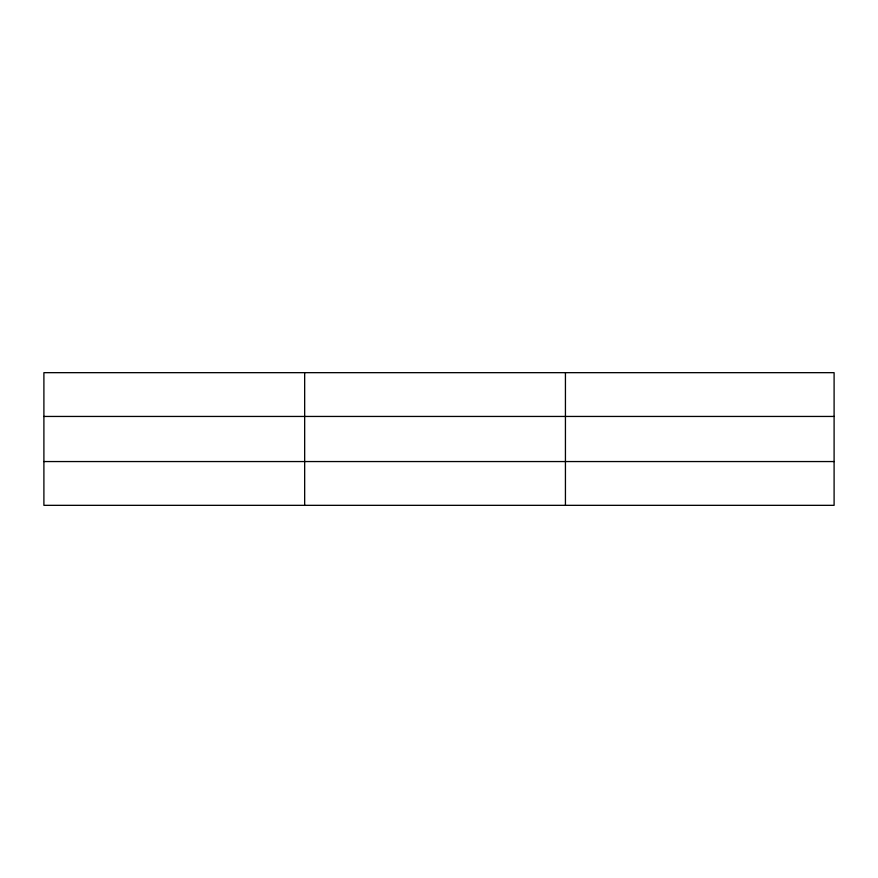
<?xml version="1.0" encoding="UTF-8"?>
<svg xmlns="http://www.w3.org/2000/svg" width="878" height="878" viewBox="0 0 878 878"><rect width="100%" height="100%" fill="white"/><g stroke="black" fill="none" stroke-linecap="round" stroke-linejoin="round"><path stroke-width="1.32" d="M304.666 372.667L304.666 505.333M565.432 372.667L565.432 505.333M834.1 416.446L834.1 372.667L43.9 372.667L43.9 505.333L834.1 505.333L834.1 416.446L43.9 416.446M43.9 461.554L834.1 461.554"/></g></svg>
